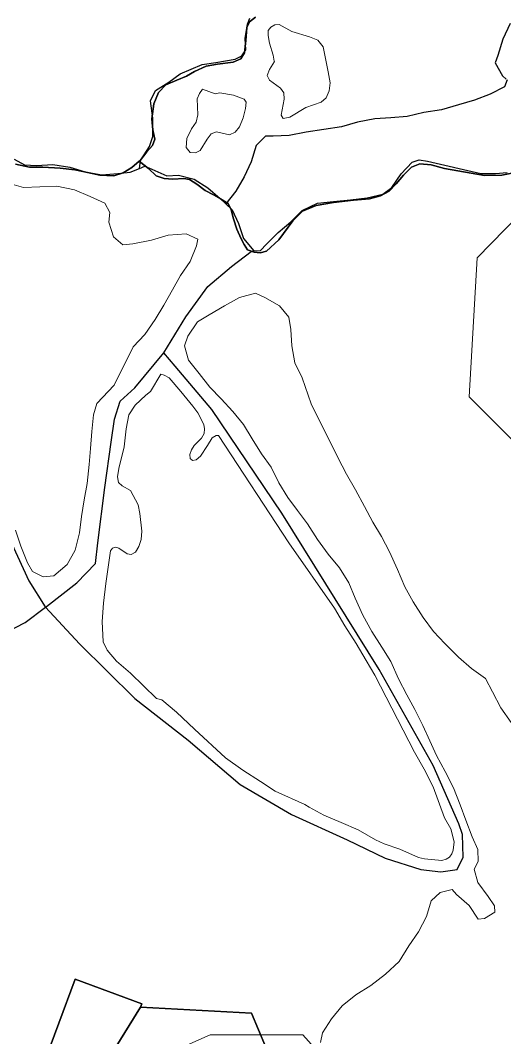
# Model space of a CAD drawing. Header units: metres. Extents: x 3 to 1027712, y 40 to 4430649.
# Drawn here: x 507850 to 508153, y 4411571 to 4412207 of the extents above; entities that cross this region are included whole.
import ezdxf

# ---------------------------------------------------------------- set-up
doc = ezdxf.new("R2010")
doc.units = ezdxf.units.M
doc.header["$MEASUREMENT"] = 0
doc.layers.add('A.ES.SDGC.CP.07003.cadastralparcel — CadastralParcel', color=1, linetype='Continuous')
doc.layers.add('Habitats_5_km', color=7, linetype='Continuous', lineweight=9, true_color=0xbefad2)
doc.layers.add('Lagunas_5_km', color=7, linetype='Continuous', lineweight=9, true_color=0xbff2e1)
doc.layers.add('Rios_5_km', color=4, linetype='Continuous', lineweight=30)

msp = doc.modelspace()

# ---------------------------------------------------------------- linework, layer by layer
at = {"layer": 'A.ES.SDGC.CP.07003.cadastralparcel — CadastralParcel', "color": 7, "linetype": 'Continuous', "flags": 128}
for points in [[(507996.85, 4412208.82), (507992.96, 4412205.82), (507991.46, 4412202.23), (507990.86, 4412194.16), (507989.96, 4412186.38), (507987.57, 4412182.79), (507982.78, 4412180.69), (507973.05, 4412179.34), (507965.86, 4412178.15), (507958.68, 4412174.86), (507953.59, 4412171.86), (507947.6, 4412169.47), (507940.71, 4412166.48), (507936.22, 4412161.69), (507933.23, 4412154.51), (507932.03, 4412145.24), (507932.63, 4412138.36), (507933.83, 4412132.38), (507932.33, 4412128.49), (507928.74, 4412124.6), (507924.55, 4412119.21), (507923.98, 4412118.72), (507919.46, 4412114.73), (507914.07, 4412111.43), (507908.08, 4412109.64), (507899.4, 4412109.94), (507891.61, 4412111.73), (507883.83, 4412113.23), (507874.55, 4412114.43), (507863.77, 4412115.02), (507855.39, 4412115.02), (507846.7, 4412116.82)], [(508157.2, 4412111.18), (508150.92, 4412109.98), (508140.14, 4412109.69), (508115.11, 4412114.11), (508106.72, 4412116.5), (508099.54, 4412117.1), (508094.45, 4412115), (508089.36, 4412109.92), (508084.87, 4412104.53), (508080.38, 4412100.05), (508074.99, 4412097.06), (508068.1, 4412095.26), (508058.22, 4412094.36), (508045.65, 4412092.87), (508034.87, 4412091.07), (508026.19, 4412087.48), (508020.2, 4412081.5), (508011.51, 4412069.53), (508003.73, 4412062.36), (507999.84, 4412061.46), (507995.95, 4412061.75), (507991.75, 4412063.25), (507989.66, 4412066.54), (507987.86, 4412070.13), (507985.17, 4412076.11), (507983.07, 4412082.7), (507981.57, 4412088.38), (507979.78, 4412092.27), (507974.99, 4412095.26), (507970.5, 4412097.65), (507965.41, 4412100.35), (507960.02, 4412104.24), (507955.53, 4412107.23), (507951.93, 4412107.82), (507945.05, 4412107.53), (507939.66, 4412107.82), (507934.57, 4412109.62), (507929.78, 4412114.11), (507923.98, 4412118.72), (507924.55, 4412119.21), (507928.74, 4412124.6), (507932.33, 4412128.49), (507933.83, 4412132.38), (507932.63, 4412138.36), (507932.03, 4412145.24), (507933.23, 4412154.51), (507936.22, 4412161.69), (507940.71, 4412166.48), (507947.6, 4412169.47), (507953.59, 4412171.86), (507958.68, 4412174.86), (507965.86, 4412178.15), (507973.05, 4412179.34), (507982.78, 4412180.69), (507987.57, 4412182.79), (507989.96, 4412186.38), (507990.86, 4412194.16), (507991.46, 4412202.23), (507992.96, 4412205.82), (507996.85, 4412208.82)], [(507846.7, 4412116.82), (507855.39, 4412115.02), (507863.77, 4412115.02), (507874.55, 4412114.43), (507883.83, 4412113.23), (507891.61, 4412111.73), (507899.4, 4412109.94), (507908.08, 4412109.64), (507914.07, 4412111.43), (507919.46, 4412114.73), (507923.98, 4412118.72), (507929.78, 4412114.11), (507934.57, 4412109.62), (507939.66, 4412107.82), (507945.05, 4412107.53), (507951.93, 4412107.82), (507955.53, 4412107.23), (507960.02, 4412104.24), (507965.41, 4412100.35), (507970.5, 4412097.65), (507974.99, 4412095.26), (507979.78, 4412092.27), (507981.57, 4412088.38), (507983.07, 4412082.7), (507985.17, 4412076.11), (507987.86, 4412070.13), (507989.66, 4412066.54), (507991.75, 4412063.25), (507995.95, 4412061.75), (507999.84, 4412061.46), (508003.73, 4412062.36), (508011.51, 4412069.53), (508020.2, 4412081.5), (508026.19, 4412087.48), (508034.87, 4412091.07), (508045.65, 4412092.87), (508058.22, 4412094.36), (508068.1, 4412095.26), (508074.99, 4412097.06), (508080.38, 4412100.05), (508084.87, 4412104.53), (508089.36, 4412109.92), (508094.45, 4412115), (508099.54, 4412117.1), (508106.72, 4412116.5), (508115.11, 4412114.11), (508140.14, 4412109.69), (508150.92, 4412109.98), (508157.2, 4412111.18)], [(508033.74, 4411492.01), (507994.35, 4411585.78), (507924.81, 4411589.67), (507925.78, 4411591.62), (507883.96, 4411607.16), (507853.32, 4411524.56)]]:
    msp.add_lwpolyline(points, dxfattribs=at)
for points in [[(507818.57, 4411421.86), (507748.39, 4411450.33), (507770.48, 4411491.39), (507773.15, 4411497.89), (507779.8, 4411514.05), (507791.27, 4411515.42), (507853.32, 4411524.56), (507883.96, 4411607.16), (507925.78, 4411591.62), (507924.81, 4411589.67), (507888.32, 4411530.63), (507856.28, 4411480.62), (507846.16, 4411464.8), (507818.57, 4411421.86)], [(507889.74, 4411480.47), (507856.28, 4411480.62), (507888.32, 4411530.63), (507924.81, 4411589.67), (507994.35, 4411585.78), (508033.74, 4411492.01), (508003.07, 4411493.78), (507964.77, 4411495.99), (507959.27, 4411480.17), (507889.74, 4411480.47)]]:
    msp.add_lwpolyline(points, close=True, dxfattribs=at)
at = {"layer": 'Habitats_5_km'}
for points in [[(507835.45, 4412592.36), (507883.45, 4412554.36), (507924.45, 4412498.36), (507998.45, 4412426.36), (508074.45, 4412406.36), (508163.45, 4412358.36), (508240.45, 4412297.36), (508278.45, 4412238.36), (508268.45, 4412182.36), (508179.45, 4412103.36), (508135.45, 4412058.36), (508130.45, 4411971.36), (508163.45, 4411938.36), (508202.45, 4411897.36), (508242.45, 4411816.36), (508270.45, 4411770.36), (508293.45, 4411648.36), (508344.45, 4411577.36), (508367.45, 4411519.36)], [(508067.44, 4411526.36), (508026.44, 4411572.36), (507968.44, 4411572.36), (507889.44, 4411537.36)]]:
    msp.add_lwpolyline(points, dxfattribs=at)
at = {"layer": 'Lagunas_5_km'}
for points in [[(508014.81, 4412157.51, 0), (508014.51, 4412161.41, 0), (508012.51, 4412164.41, 0), (508005.61, 4412169.31, 0), (508004.21, 4412172.31, 0), (508005.61, 4412176.11, 0), (508008.71, 4412181.01, 0), (508008.71, 4412181.01, 0), (508008.51, 4412181.31, 0), (508007.91, 4412185.01, 0), (508005.51, 4412192.61, 0), (508004.71, 4412197.21, 0), (508004.81, 4412200.51, 0), (508006.41, 4412202.51, 0), (508008.91, 4412203.91, 0), (508011.61, 4412204.21, 0), (508019.51, 4412199.91, 0), (508030.71, 4412196.51, 0), (508035.81, 4412194.41, 0), (508039.21, 4412190.21, 0), (508042.31, 4412174.61, 0), (508043.51, 4412167.71, 0), (508042.91, 4412162.71, 0), (508041.11, 4412158.41, 0), (508037.91, 4412155.71, 0), (508028.41, 4412152.21, 0), (508018.31, 4412146.31, 0), (508014.11, 4412145.31, 0), (508012.91, 4412147.51, 0)], [(507966.51, 4412132.51, 0), (507962.21, 4412125.41, 0), (507959.31, 4412123.91, 0), (507956.01, 4412124.21, 0), (507953.51, 4412127.21, 0), (507953.81, 4412132.91, 0), (507956.71, 4412138.91, 0), (507959.61, 4412143.11, 0), (507960.81, 4412147.71, 0), (507960.41, 4412157.71, 0), (507961.71, 4412161.01, 0), (507963.71, 4412163.81, 0), (507971.51, 4412160.81, 0), (507974.41, 4412161.51, 0), (507983.01, 4412160.01, 0), (507989.71, 4412157.41, 0), (507990.91, 4412155.51, 0), (507990.51, 4412151.61, 0), (507989.01, 4412145.81, 0), (507986.81, 4412140.11, 0), (507984.01, 4412136.81, 0), (507980.61, 4412135.11, 0), (507972.51, 4412137.11, 0), (507969.11, 4412135.91, 0)], [(508061.01, 4411700.42, 0), (508050.41, 4411705.02, 0), (508039.51, 4411709.62, 0), (508030.31, 4411714.72, 0), (508027.61, 4411716.32, 0), (508009.11, 4411724.62, 0), (507999.91, 4411730.72, 0), (507988.81, 4411737.92, 0), (507978.01, 4411745.52, 0), (507958.61, 4411763.42, 0), (507947.41, 4411774.12, 0), (507938.21, 4411781.82, 0), (507934.91, 4411782.72, 0), (507918.51, 4411798.42, 0), (507909.91, 4411805.92, 0), (507903.91, 4411812.92, 0), (507901.41, 4411818.12, 0), (507900.91, 4411830.92, 0), (507901.61, 4411842.22, 0), (507903.11, 4411854.62, 0), (507906.11, 4411874.92, 0), (507907.41, 4411876.72, 0), (507909.21, 4411877.22, 0), (507911.21, 4411876.72, 0), (507916.51, 4411873.22, 0), (507919.11, 4411872.82, 0), (507921.71, 4411874.22, 0), (507923.81, 4411877.62, 0), (507925.21, 4411882.02, 0), (507925.71, 4411887.32, 0), (507924.41, 4411898.42, 0), (507923.31, 4411903.72, 0), (507918.61, 4411912.82, 0), (507913.31, 4411915.72, 0), (507911.11, 4411917.82, 0), (507910.41, 4411921.22, 0), (507911.21, 4411926.42, 0), (507914.71, 4411940.02, 0), (507915.91, 4411951.22, 0), (507917.51, 4411960.02, 0), (507921.51, 4411966.12, 0), (507928.21, 4411972.32, 0), (507931.21, 4411974.72, 0), (507937.51, 4411985.42, 0), (507939.71, 4411984.92, 0), (507942.71, 4411983.12, 0), (507950.11, 4411974.72, 0), (507957.61, 4411965.42, 0), (507960.81, 4411961.42, 0), (507964.41, 4411954.12, 0), (507965.01, 4411951.22, 0), (507964.61, 4411948.42, 0), (507963.01, 4411945.52, 0), (507958.51, 4411940.82, 0), (507956.71, 4411938.12, 0), (507955.81, 4411935.32, 0), (507956.01, 4411932.82, 0), (507957.31, 4411931.52, 0), (507959.61, 4411932.02, 0), (507962.31, 4411934.12, 0), (507966.81, 4411940.82, 0), (507969.71, 4411945.72, 0), (507972.11, 4411947.12, 0), (507973.61, 4411947.12, 0), (508017.61, 4411879.92, 0), (508046.21, 4411839.12, 0), (508052.71, 4411828.12, 0), (508059.71, 4411817.12, 0), (508066.11, 4411806.42, 0), (508071.51, 4411797.22, 0), (508096.21, 4411749.02, 0), (508102.31, 4411738.52, 0), (508107.91, 4411727.32, 0), (508115.01, 4411708.02, 0), (508119.11, 4411701.22, 0), (508121.11, 4411693.12, 0), (508120.51, 4411687.82, 0), (508119.61, 4411685.42, 0), (508118.21, 4411683.52, 0), (508116.11, 4411682.12, 0), (508113.41, 4411681.32, 0), (508102.51, 4411682.32, 0), (508098.71, 4411683.32, 0), (508087.11, 4411688.42, 0), (508077.31, 4411691.82, 0), (508071.81, 4411694.22, 0)]]:
    msp.add_polyline3d(points, close=True, dxfattribs=at)
for points in [[(507841.41, 4412105.11, 1), (507851.61, 4412102.31, 1), (507861.91, 4412102.71, 1), (507872.51, 4412103.11, 1), (507883.51, 4412100.71, 1), (507893.31, 4412096.71, 1), (507902.61, 4412092.41, 1), (507905.61, 4412086.71, 1), (507905.11, 4412080.51, 1), (507907.91, 4412071.42, 1), (507913.81, 4412066.31, 1), (507920.01, 4412066.92, 1), (507931.81, 4412069.41, 1), (507942.21, 4412072.51, 1), (507953.41, 4412073.21, 1), (507960.81, 4412069.91, 1), (507959.91, 4412065.71, 1), (507956.01, 4412056.01, 1), (507949.81, 4412047.31, 1), (507944.81, 4412038.31, 1), (507939.51, 4412028.72, 1), (507934.01, 4412019.61, 1), (507927.61, 4412010.32, 1), (507920.31, 4412002.52, 1), (507908.31, 4411978.52, 1), (507897.61, 4411967.22, 1), (507895.51, 4411960.12, 1), (507894.31, 4411949.72, 1), (507893.61, 4411938.92, 1), (507892.81, 4411928.92, 1), (507891.51, 4411917.12, 1), (507889.71, 4411906.92, 1), (507887.91, 4411896.52, 1), (507886.71, 4411886.32, 1), (507884.01, 4411875.42, 1), (507879.01, 4411866.42, 1), (507870.61, 4411859.32, 1), (507864.01, 4411858.82, 1), (507857.31, 4411862.02, 1), (507854.21, 4411867.52, 1), (507849.91, 4411878.02, 1), (507846.61, 4411888.02, 1)], [(508037.41, 4411567.62, 1), (508038.71, 4411573.62, 1), (508044.41, 4411582.32, 1), (508051.01, 4411590.42, 1), (508059.61, 4411597.32, 1), (508068.91, 4411603.12, 1), (508078.21, 4411610.32, 1), (508086.71, 4411618.12, 1), (508092.71, 4411627.92, 1), (508098.81, 4411636.82, 1), (508103.81, 4411646.42, 1), (508106.81, 4411656.12, 1), (508112.41, 4411661.42, 1), (508119.81, 4411663.22, 1), (508122.61, 4411660.02, 1), (508130.51, 4411653.12, 1), (508136.11, 4411644.72, 1), (508140.01, 4411645.02, 1), (508146.51, 4411649.02, 1), (508146.31, 4411653.02, 1), (508142.31, 4411658.92, 1), (508135.91, 4411667.52, 1), (508133.71, 4411676.02, 1), (508136.21, 4411680.82, 1), (508136.01, 4411688.22, 1), (508132.31, 4411696.22, 1), (508128.41, 4411706.62, 1), (508124.81, 4411716.22, 1), (508120.81, 4411726.82, 1), (508115.51, 4411736.92, 1), (508110.01, 4411747.02, 1), (508105.91, 4411756.22, 1), (508101.51, 4411765.82, 1), (508096.51, 4411775.82, 1), (508091.41, 4411785.02, 1), (508086.31, 4411795.02, 1), (508081.51, 4411805.72, 1), (508075.91, 4411814.72, 1), (508069.51, 4411824.62, 1), (508064.01, 4411834.72, 1), (508059.21, 4411845.32, 1), (508055.31, 4411854.92, 1), (508049.31, 4411864.32, 1), (508042.31, 4411872.92, 1), (508035.71, 4411882.02, 1), (508029.31, 4411891.92, 1), (508023.11, 4411900.22, 1), (508017.01, 4411908.42, 1), (508011.51, 4411917.62, 1), (508006.71, 4411927.42, 1), (508000.61, 4411935.62, 1), (507994.71, 4411945.12, 1), (507989.31, 4411954.02, 1), (507982.71, 4411962.22, 1), (507975.31, 4411970.02, 1), (507968.21, 4411977.42, 1), (507961.61, 4411985.92, 1), (507954.91, 4411994.22, 1), (507952.41, 4412003.32, 1), (507954.51, 4412009.22, 1), (507960.61, 4412018.22, 1), (507967.91, 4412022.52, 1), (507977.41, 4412028.32, 1), (507986.91, 4412033.52, 1), (507996.91, 4412036.22, 1), (508002.61, 4412033.52, 1), (508011.81, 4412028.32, 1), (508017.71, 4412021.11, 1), (508019.01, 4412013.41, 1), (508019.51, 4412003.32, 1), (508021.41, 4411992.62, 1), (508026.01, 4411983.12, 1), (508031.71, 4411967.02, 1), (508048.41, 4411933.32, 1), (508053.81, 4411922.92, 1), (508059.31, 4411913.22, 1), (508065.01, 4411902.82, 1), (508070.31, 4411893.02, 1), (508075.61, 4411883.92, 1), (508080.71, 4411874.42, 1), (508085.61, 4411863.42, 1), (508090.31, 4411852.52, 1), (508095.51, 4411843.12, 1), (508101.81, 4411833.32, 1), (508108.21, 4411824.62, 1), (508115.21, 4411817.12, 1), (508123.81, 4411808.52, 1), (508131.91, 4411801.52, 1), (508140.71, 4411795.12, 1), (508145.21, 4411786.82, 1), (508150.41, 4411776.72, 1), (508156.71, 4411767.72, 1)]]:
    msp.add_polyline3d(points, dxfattribs=at)
at = {"layer": 'Rios_5_km'}
for points in [[(507845.91, 4412120.01, 2.5), (507852.21, 4412116.41, 2.5), (507859.81, 4412116.01, 2.5), (507870.01, 4412116.61, 2.4), (507880.71, 4412115.01, 2.4), (507890.31, 4412112.11, 2.4), (507900.71, 4412110.11, 2.4), (507910.71, 4412110.91, 2.4), (507918.31, 4412111.81, 2.5), (507924.21, 4412114.21, 3.1), (507924.91, 4412119.11, 2.65), (507930.41, 4412127.91, 2.94), (507932.51, 4412134.21, 2.98), (507932.51, 4412145.61, 3), (507931.21, 4412156.51, 3.04), (507934.21, 4412162.81, 3.02), (507942.61, 4412168.21, 2.99), (507949.71, 4412173.31, 3.04), (507963.51, 4412179.11, 2.98), (507971.91, 4412180.41, 2.98), (507984.11, 4412182.51, 3.02), (507988.31, 4412184.61, 3.02), (507990.81, 4412188.41, 3.05), (507990.41, 4412195.51, 3.06), (507991.71, 4412204.31, 3.04), (507993.31, 4412208.11, 3.06)], [(508156.21, 4412204.81, 2.9), (508151.51, 4412195.11, 2.9), (508148.41, 4412184.81, 2.9), (508146.81, 4412180.21, 2.9), (508151.31, 4412172.01, 2.9), (508153.68, 4412169.97, 2.9)], [(508154.21, 4412169.51, 2.9), (508152.71, 4412165.11, 2.9), (508143.61, 4412160.61, 2.9), (508133.81, 4412156.91, 2.9), (508123.91, 4412154.01, 2.9), (508113.11, 4412150.91, 3), (508102.21, 4412149.21, 2.9), (508091.81, 4412146.71, 2.7), (508081.41, 4412145.91, 2.5), (508071.41, 4412145.21, 2.5), (508060.71, 4412143.11, 2.5), (508050.71, 4412140.11, 2.5), (508039.61, 4412138.61, 2.6), (508028.61, 4412136.81, 2.6), (508017.81, 4412134.81, 2.7), (508007.81, 4412134.31, 2.7), (508003.01, 4412134.31, 2.7), (507997.31, 4412128.41, 2.6), (507994.11, 4412118.31, 2.5), (507989.71, 4412108.91, 2.5), (507984.41, 4412099.91, 2.5), (507978.31, 4412092.01, 2.6)], [(508082.21, 4412102.21, 0.5), (508088.01, 4412110.81, 2.57), (508094.81, 4412118.11, 2.68), (508099.21, 4412119.51, 2.58), (508104.51, 4412118.61, 2.6), (508137.81, 4412111.01, 2.68), (508147.01, 4412110.91, 2.71), (508154.21, 4412111.61, 2.7)], [(507924.21, 4412114.21, 3.1), (507927.61, 4412115.61, 2.5), (507931.91, 4412113.61, 2.5), (507941.31, 4412109.51, 2.5), (507948.61, 4412110.01, 2.5), (507958.41, 4412107.51, 2.5), (507967.01, 4412102.11, 2.5), (507974.81, 4412095.31, 2.5), (507978.31, 4412092.01, 2.6), (507982.21, 4412088.21, 2.6), (507986.11, 4412079.81, 2.6), (507989.41, 4412070.31, 2.6), (507995.71, 4412062.71, 2.6)], [(507835.11, 4411821.22, 2.4), (507852.61, 4411830.12, 2.5), (507865.41, 4411839.72, 2.5), (507866.01, 4411840.22, 2.5), (507885.01, 4411855.02, 2.5), (507896.71, 4411867.02, 2.5), (507898.11, 4411880.02, 2.5), (507902.61, 4411914.62, 2.6), (507906.61, 4411942.91, 2.9), (507908.61, 4411957.32, 2.9), (507912.21, 4411968.71, 3), (507921.31, 4411977.01, 3), (507939.41, 4411998.81, 2.4), (507953.31, 4412021.31, 2.8), (507967.01, 4412040.41, 2.8), (507981.81, 4412052.91, 2.8), (507994.01, 4412062.21, 2.8), (507995.71, 4412062.71, 2.6), (507999.91, 4412062.91, 2.6), (508003.71, 4412066.71, 2.6), (508010.91, 4412074.01, 2.6), (508018.91, 4412080.71, 2.6), (508026.11, 4412087.91, 2.6), (508035.61, 4412092.41, 2.5), (508045.71, 4412093.51, 2.5), (508056.21, 4412094.61, 2.4), (508066.61, 4412095.81, 2.4), (508076.51, 4412098.01, 2.4), (508082.21, 4412102.21, 2.4)], [(507844.41, 4411879.42, 1.9), (507854.91, 4411856.22, 1.9), (507865.11, 4411840.02, 2.2), (507865.41, 4411839.72, 2.2), (507886.71, 4411816.82, 2.2), (507921.41, 4411782.72, 2.2), (507954.61, 4411756.62, 1.5), (507987.21, 4411728.92, 1.7), (508019.41, 4411710.02, 1.8), (508054.11, 4411694.32, 1.8), (508078.01, 4411682.82, 1.8), (508100.21, 4411675.62, 1.9), (508112.81, 4411674.22, 2.6), (508123.01, 4411675.72, 2.6), (508126.71, 4411683.52, 2.6), (508126.31, 4411697.62, 2.1), (508124.01, 4411704.32, 2.1), (508108.01, 4411740.82, 1.9), (508074.21, 4411800.72, 1.8), (508013.31, 4411898.62, 1.9), (507969.41, 4411963.31, 1.9), (507946.61, 4411990.41, 2.4), (507939.41, 4411998.81, 2.4)]]:
    msp.add_polyline3d(points, dxfattribs=at)

doc.saveas('drawing.dxf')
